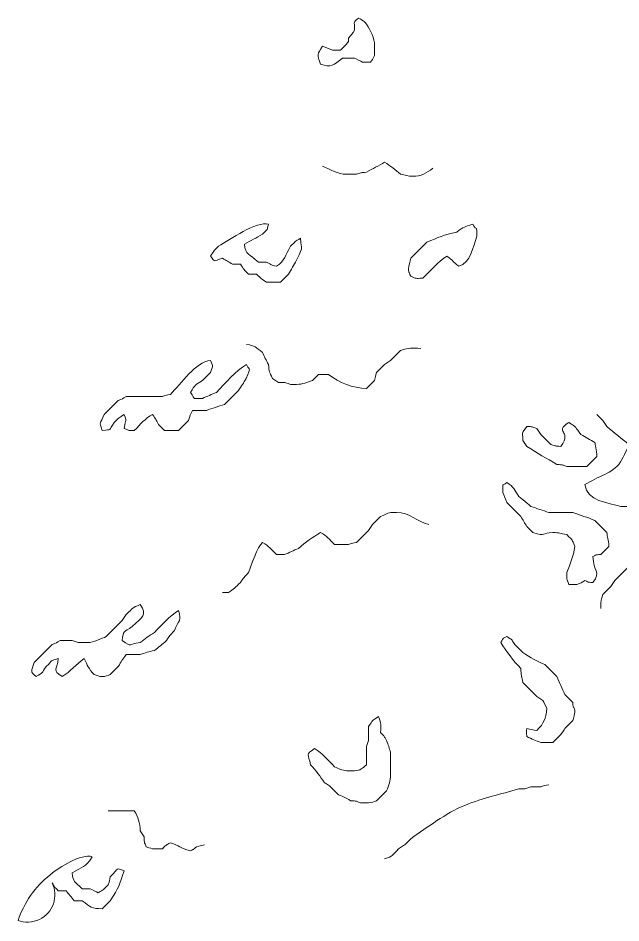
# Model space of a CAD drawing. Header units: millimetres. Extents: x -6423 to -1759, y 6 to 2012.
# Drawn here: x -2108.9 to -2063.8, y 1244.6 to 1312.4 of the extents above; entities that cross this region are included whole.
import ezdxf

# ---------------------------------------------------------------- set-up
doc = ezdxf.new("R2010")
doc.units = ezdxf.units.MM
doc.header["$MEASUREMENT"] = 0
doc.layers.add('layer 1', color=7, linetype='Continuous')

msp = doc.modelspace()

# ---------------------------------------------------------------- linework, layer by layer
at = {"layer": 'layer 1', "color": 177, "lineweight": 9}
for points, knots in [([(-2082.8224, 1311.906), (-2083.174, 1312.2571), (-2083.0756, 1312.1467), (-2083.4221, 1312.3556), (-2083.4221, 1312.3556), (-2083.8632, 1311.9769), (-2083.7219, 1312.2422), (-2083.7219, 1311.456), (-2083.7219, 1311.456), (-2083.9036, 1311.1723), (-2083.9526, 1311.1281), (-2084.1718, 1310.8565), (-2084.1718, 1310.8565), (-2084.1718, 1310.259), (-2084.1465, 1310.8131), (-2084.3217, 1310.4066), (-2084.3217, 1310.4066), (-2084.3217, 1310.4066), (-2084.7714, 1309.9568), (-2084.7714, 1309.9568), (-2084.7714, 1309.9568), (-2084.7714, 1309.9568), (-2085.3712, 1309.9569), (-2085.3712, 1309.9569), (-2085.3712, 1309.9569), (-2085.6174, 1310.0576), (-2085.8738, 1310.1575), (-2086.1208, 1310.2565), (-2086.1208, 1310.2565), (-2086.545, 1309.6615), (-2086.5345, 1309.5868), (-2086.2708, 1308.9072), (-2086.2708, 1308.9072), (-2085.4851, 1308.6024), (-2085.2838, 1308.8344), (-2084.6215, 1309.357), (-2084.6215, 1309.357), (-2084.6215, 1309.357), (-2083.7219, 1309.3571), (-2083.7219, 1309.3571), (-2083.7219, 1309.3571), (-2083.6263, 1309.3028), (-2083.2261, 1309.1117), (-2083.1224, 1309.0572), (-2083.1224, 1309.0572), (-2083.1224, 1309.0572), (-2082.5226, 1309.0573), (-2082.5226, 1309.0573), (-2082.5226, 1309.0573), (-2082.3232, 1309.395), (-2082.2228, 1309.3773), (-2082.2228, 1309.8069), (-2082.2228, 1309.8069), (-2082.2228, 1309.8069), (-2082.2228, 1310.2565), (-2082.2228, 1310.2565), (-2082.2228, 1310.2565), (-2082.2228, 1310.9013), (-2082.5133, 1311.39), (-2082.8224, 1311.906)], [0, 0, 0, 0, 0.0625, 0.0625, 0.0625, 0.0625, 0.125, 0.125, 0.125, 0.125, 0.1875, 0.1875, 0.1875, 0.1875, 0.25, 0.25, 0.25, 0.25, 0.3125, 0.3125, 0.3125, 0.3125, 0.375, 0.375, 0.375, 0.375, 0.4375, 0.4375, 0.4375, 0.4375, 0.5, 0.5, 0.5, 0.5, 0.5625, 0.5625, 0.5625, 0.5625, 0.625, 0.625, 0.625, 0.625, 0.6875, 0.6875, 0.6875, 0.6875, 0.75, 0.75, 0.75, 0.75, 0.8125, 0.8125, 0.8125, 0.8125, 0.875, 0.875, 0.875, 0.875, 1, 1, 1, 1]), ([(-2086.121, 1301.2612), (-2085.5249, 1301.0223), (-2085.004, 1300.6614), (-2084.3217, 1300.6615), (-2084.3217, 1300.6615), (-2084.3217, 1300.6615), (-2084.0219, 1300.6614), (-2084.0219, 1300.6614), (-2084.0219, 1300.6614), (-2084.0219, 1300.6614), (-2083.5721, 1300.6614), (-2083.5721, 1300.6614), (-2083.5721, 1300.6614), (-2083.1319, 1300.8071), (-2083.2962, 1300.775), (-2082.8224, 1300.8113), (-2082.8224, 1300.8113), (-2082.3575, 1301.0897), (-2081.9379, 1301.2826), (-2081.4732, 1301.5611), (-2081.4732, 1301.5611), (-2081.0559, 1301.2788), (-2080.6755, 1300.9873), (-2080.2737, 1300.6615), (-2080.2737, 1300.6615), (-2079.9414, 1300.5986), (-2079.7338, 1300.5116), (-2079.3742, 1300.5113), (-2079.3742, 1300.5113), (-2078.7389, 1300.5116), (-2078.3557, 1300.7317), (-2077.8748, 1301.1113)], [0, 0, 0, 0, 0.1111111, 0.1111111, 0.1111111, 0.1111111, 0.2222222, 0.2222222, 0.2222222, 0.2222222, 0.3333333, 0.3333333, 0.3333333, 0.3333333, 0.4444444, 0.4444444, 0.4444444, 0.4444444, 0.5555556, 0.5555556, 0.5555556, 0.5555556, 0.6666667, 0.6666667, 0.6666667, 0.6666667, 0.7777778, 0.7777778, 0.7777778, 0.7777778, 1, 1, 1, 1]), ([(-2087.77, 1295.8637), (-2088.1955, 1295.607), (-2088.1334, 1295.6417), (-2088.5199, 1295.2641), (-2088.5199, 1295.2641), (-2088.9265, 1294.5848), (-2088.9239, 1294.1923), (-2089.5693, 1293.7649), (-2089.5693, 1293.7649), (-2090.0279, 1293.8894), (-2089.8682, 1293.8336), (-2090.3189, 1294.0644), (-2090.3189, 1294.0644), (-2090.3189, 1294.0644), (-2090.9184, 1294.0647), (-2090.9184, 1294.0647), (-2090.9184, 1294.0647), (-2091.5995, 1294.7308), (-2091.8868, 1294.5913), (-2091.9679, 1295.4138), (-2091.9679, 1295.4138), (-2091.5031, 1295.6924), (-2091.0835, 1295.8852), (-2090.6186, 1296.1636), (-2090.6186, 1296.1636), (-2090.1119, 1296.7132), (-2090.3363, 1296.3307), (-2090.1688, 1296.9132), (-2090.1688, 1296.9132), (-2091.0414, 1297.1659), (-2093.0709, 1295.7707), (-2093.917, 1295.2641), (-2093.917, 1295.2641), (-2094.2979, 1294.8831), (-2094.2634, 1294.9283), (-2094.5167, 1294.5143), (-2094.5167, 1294.5143), (-2094.1127, 1294.044), (-2094.3225, 1294.1358), (-2093.6171, 1294.3647), (-2093.6171, 1294.3647), (-2093.3296, 1294.2138), (-2093.1433, 1294.0951), (-2092.8675, 1293.9147), (-2092.8675, 1293.9147), (-2092.8675, 1293.9147), (-2092.2677, 1293.9148), (-2092.2677, 1293.9148), (-2092.2677, 1293.9148), (-2092.0236, 1293.5492), (-2091.9922, 1293.516), (-2091.6682, 1293.165), (-2091.6682, 1293.165), (-2091.6682, 1293.165), (-2091.0684, 1293.1651), (-2091.0684, 1293.1651), (-2091.0684, 1293.1651), (-2090.716, 1292.8404), (-2090.6824, 1292.811), (-2090.3189, 1292.5653), (-2090.3189, 1292.5653), (-2090.3189, 1292.5653), (-2089.2692, 1292.5654), (-2089.2692, 1292.5654), (-2089.2692, 1292.5654), (-2089.2692, 1292.5654), (-2088.6696, 1293.165), (-2088.6696, 1293.165), (-2088.6696, 1293.165), (-2088.4601, 1293.5151), (-2088.2599, 1293.8593), (-2088.0699, 1294.2146), (-2088.0699, 1294.2146), (-2087.4639, 1295.5174), (-2087.77, 1294.8379), (-2087.77, 1295.8637)], [0, 0, 0, 0, 0.05, 0.05, 0.05, 0.05, 0.1, 0.1, 0.1, 0.1, 0.15, 0.15, 0.15, 0.15, 0.2, 0.2, 0.2, 0.2, 0.25, 0.25, 0.25, 0.25, 0.3, 0.3, 0.3, 0.3, 0.35, 0.35, 0.35, 0.35, 0.4, 0.4, 0.4, 0.4, 0.45, 0.45, 0.45, 0.45, 0.5, 0.5, 0.5, 0.5, 0.55, 0.55, 0.55, 0.55, 0.6, 0.6, 0.6, 0.6, 0.65, 0.65, 0.65, 0.65, 0.7, 0.7, 0.7, 0.7, 0.75, 0.75, 0.75, 0.75, 0.8, 0.8, 0.8, 0.8, 0.85, 0.85, 0.85, 0.85, 0.9, 0.9, 0.9, 0.9, 1, 1, 1, 1]), ([(-2074.8764, 1296.9132), (-2075.5419, 1296.6925), (-2075.4883, 1296.7778), (-2076.0757, 1296.3134), (-2076.0757, 1296.3134), (-2077.0792, 1296.1241), (-2077.4284, 1295.9232), (-2078.3245, 1295.564), (-2078.3245, 1295.564), (-2078.3245, 1295.564), (-2079.5241, 1294.3647), (-2079.5241, 1294.3647), (-2079.5241, 1294.3647), (-2079.5916, 1294.0424), (-2079.5607, 1294.1067), (-2079.6739, 1293.7649), (-2079.6739, 1293.7649), (-2079.6739, 1293.1623), (-2079.7, 1293.4681), (-2079.5241, 1293.0153), (-2079.5241, 1293.0153), (-2079.0112, 1292.8161), (-2079.2408, 1292.8653), (-2078.6246, 1292.8651), (-2078.6246, 1292.8651), (-2078.0551, 1293.4347), (-2077.4698, 1294.1201), (-2076.8254, 1294.5144), (-2076.8254, 1294.5144), (-2076.2853, 1294.1767), (-2076.3562, 1294.0894), (-2075.9261, 1293.7647), (-2075.9261, 1293.7647), (-2075.024, 1294.0297), (-2074.8536, 1295.213), (-2074.5766, 1296.0137), (-2074.5766, 1296.0137), (-2074.5968, 1296.9452), (-2074.531, 1296.3122), (-2074.8764, 1296.9132)], [0, 0, 0, 0, 0.0909091, 0.0909091, 0.0909091, 0.0909091, 0.1818182, 0.1818182, 0.1818182, 0.1818182, 0.2727273, 0.2727273, 0.2727273, 0.2727273, 0.3636364, 0.3636364, 0.3636364, 0.3636364, 0.4545455, 0.4545455, 0.4545455, 0.4545455, 0.5454545, 0.5454545, 0.5454545, 0.5454545, 0.6363636, 0.6363636, 0.6363636, 0.6363636, 0.7272727, 0.7272727, 0.7272727, 0.7272727, 0.8181818, 0.8181818, 0.8181818, 0.8181818, 1, 1, 1, 1]), ([(-2091.8181, 1287.9178), (-2091.1663, 1287.7805), (-2091.1461, 1287.7342), (-2090.6186, 1287.318), (-2090.6186, 1287.318), (-2090.472, 1287.0028), (-2090.3459, 1286.7255), (-2090.1688, 1286.4184), (-2090.1688, 1286.4184), (-2090.124, 1285.8351), (-2090.1016, 1285.8691), (-2089.8693, 1285.3691), (-2089.8693, 1285.3691), (-2089.8514, 1285.3592), (-2089.4448, 1285.0856), (-2089.4193, 1285.0689), (-2089.4193, 1285.0689), (-2088.8296, 1285.0561), (-2089.049, 1285.0907), (-2088.5196, 1284.9192), (-2088.5196, 1284.9192), (-2088.5196, 1284.9192), (-2088.0699, 1284.9191), (-2088.0699, 1284.9191), (-2088.0699, 1284.9191), (-2087.6078, 1284.9192), (-2087.271, 1285.0802), (-2086.8703, 1285.2189), (-2086.8703, 1285.2189), (-2086.8703, 1285.2189), (-2086.4207, 1285.6687), (-2086.4207, 1285.6687), (-2086.4207, 1285.6687), (-2086.4207, 1285.6687), (-2085.671, 1285.6688), (-2085.671, 1285.6688), (-2085.671, 1285.6688), (-2084.8791, 1285.0439), (-2083.8616, 1284.6417), (-2082.8226, 1284.6193), (-2082.8226, 1284.6193), (-2082.8226, 1284.6193), (-2082.2228, 1285.2189), (-2082.2228, 1285.2189), (-2082.2228, 1285.2189), (-2082.1552, 1285.5409), (-2082.1861, 1285.4767), (-2082.0729, 1285.8189), (-2082.0729, 1285.8189), (-2082.0729, 1285.8189), (-2081.4731, 1286.4184), (-2081.4731, 1286.4184), (-2081.4731, 1286.4184), (-2081.4555, 1286.428), (-2081.0488, 1286.7019), (-2081.0232, 1286.7182), (-2081.0232, 1286.7182), (-2081.0232, 1286.7182), (-2080.2737, 1287.468), (-2080.2737, 1287.468), (-2080.2737, 1287.468), (-2079.6274, 1287.6775), (-2079.4812, 1287.6179), (-2078.7744, 1287.6179)], [0, 0, 0, 0, 0.0588235, 0.0588235, 0.0588235, 0.0588235, 0.1176471, 0.1176471, 0.1176471, 0.1176471, 0.1764706, 0.1764706, 0.1764706, 0.1764706, 0.2352941, 0.2352941, 0.2352941, 0.2352941, 0.2941176, 0.2941176, 0.2941176, 0.2941176, 0.3529412, 0.3529412, 0.3529412, 0.3529412, 0.4117647, 0.4117647, 0.4117647, 0.4117647, 0.4705882, 0.4705882, 0.4705882, 0.4705882, 0.5294118, 0.5294118, 0.5294118, 0.5294118, 0.5882353, 0.5882353, 0.5882353, 0.5882353, 0.6470588, 0.6470588, 0.6470588, 0.6470588, 0.7058824, 0.7058824, 0.7058824, 0.7058824, 0.7647059, 0.7647059, 0.7647059, 0.7647059, 0.8235294, 0.8235294, 0.8235294, 0.8235294, 0.8823529, 0.8823529, 0.8823529, 0.8823529, 1, 1, 1, 1]), ([(-2091.818, 1286.4184), (-2092.6267, 1285.9235), (-2093.3607, 1285.0255), (-2094.0668, 1284.3195), (-2094.0668, 1284.3195), (-2094.4331, 1284.1728), (-2094.7502, 1284.0164), (-2095.1163, 1283.8696), (-2095.1163, 1283.8696), (-2095.9233, 1283.8872), (-2095.602, 1283.7096), (-2096.0159, 1284.3193), (-2096.0159, 1284.3193), (-2095.6473, 1284.9219), (-2095.6808, 1284.8376), (-2095.1163, 1285.2189), (-2095.1163, 1285.2189), (-2095.1163, 1285.2189), (-2094.5167, 1285.8189), (-2094.5167, 1285.8189), (-2094.5167, 1285.8189), (-2094.2989, 1286.491), (-2094.2935, 1286.1091), (-2094.5167, 1286.7183), (-2094.5167, 1286.7183), (-2095.5971, 1286.6116), (-2096.7304, 1284.9543), (-2097.5153, 1284.1694), (-2097.5153, 1284.1694), (-2097.8372, 1284.1021), (-2097.7731, 1284.1328), (-2098.1148, 1284.0198), (-2098.1148, 1284.0198), (-2098.1148, 1284.0198), (-2100.8135, 1284.0195), (-2100.8135, 1284.0195), (-2100.8135, 1284.0195), (-2101.1035, 1283.8338), (-2101.1035, 1283.8467), (-2101.4133, 1283.7198), (-2101.4133, 1283.7198), (-2101.4133, 1283.7198), (-2102.4628, 1282.6704), (-2102.4628, 1282.6704), (-2102.4628, 1282.6704), (-2102.7713, 1281.9008), (-2102.8822, 1282.2063), (-2102.6126, 1281.4709), (-2102.6126, 1281.4709), (-2101.8496, 1281.5461), (-2102.174, 1281.4034), (-2101.7131, 1282.0705), (-2101.7131, 1282.0705), (-2101.3322, 1282.4515), (-2101.3773, 1282.4171), (-2100.9635, 1282.6704), (-2100.9635, 1282.6704), (-2100.7366, 1281.9413), (-2100.8978, 1282.4757), (-2100.9635, 1281.6209), (-2100.9635, 1281.6209), (-2100.4848, 1281.4308), (-2100.8203, 1281.4842), (-2100.2139, 1281.4707), (-2100.2139, 1281.4707), (-2099.7195, 1281.9652), (-2099.4313, 1282.3237), (-2098.8645, 1282.6702), (-2098.8645, 1282.6702), (-2098.5503, 1282.239), (-2098.6364, 1282.3757), (-2098.4148, 1281.9206), (-2098.4148, 1281.9206), (-2098.4148, 1281.9206), (-2097.9651, 1281.4709), (-2097.9651, 1281.4709), (-2097.9651, 1281.4709), (-2097.9651, 1281.4709), (-2096.9155, 1281.4709), (-2096.9155, 1281.4709), (-2096.9155, 1281.4709), (-2096.9155, 1281.4709), (-2096.166, 1282.2204), (-2096.166, 1282.2204), (-2096.166, 1282.2204), (-2096.0612, 1282.5361), (-2096.0036, 1282.6746), (-2095.866, 1282.9701), (-2095.866, 1282.9701), (-2095.866, 1282.9701), (-2094.8166, 1282.97), (-2094.8166, 1282.97), (-2094.8166, 1282.97), (-2094.3681, 1283.1253), (-2093.9157, 1283.2648), (-2093.4673, 1283.4197), (-2093.4673, 1283.4197), (-2093.4673, 1283.4197), (-2092.4178, 1284.4694), (-2092.4178, 1284.4694), (-2092.4178, 1284.4694), (-2092.2156, 1284.7789), (-2092.0195, 1285.0331), (-2091.8492, 1285.3691), (-2091.8492, 1285.3691), (-2091.3781, 1286.2976), (-2091.703, 1286.0289), (-2091.818, 1286.4184)], [0, 0, 0, 0, 0.0357143, 0.0357143, 0.0357143, 0.0357143, 0.0714286, 0.0714286, 0.0714286, 0.0714286, 0.1071429, 0.1071429, 0.1071429, 0.1071429, 0.1428571, 0.1428571, 0.1428571, 0.1428571, 0.1785714, 0.1785714, 0.1785714, 0.1785714, 0.2142857, 0.2142857, 0.2142857, 0.2142857, 0.25, 0.25, 0.25, 0.25, 0.2857143, 0.2857143, 0.2857143, 0.2857143, 0.3214286, 0.3214286, 0.3214286, 0.3214286, 0.3571429, 0.3571429, 0.3571429, 0.3571429, 0.3928571, 0.3928571, 0.3928571, 0.3928571, 0.4285714, 0.4285714, 0.4285714, 0.4285714, 0.4642857, 0.4642857, 0.4642857, 0.4642857, 0.5, 0.5, 0.5, 0.5, 0.5357143, 0.5357143, 0.5357143, 0.5357143, 0.5714286, 0.5714286, 0.5714286, 0.5714286, 0.6071429, 0.6071429, 0.6071429, 0.6071429, 0.6428571, 0.6428571, 0.6428571, 0.6428571, 0.6785714, 0.6785714, 0.6785714, 0.6785714, 0.7142857, 0.7142857, 0.7142857, 0.7142857, 0.75, 0.75, 0.75, 0.75, 0.7857143, 0.7857143, 0.7857143, 0.7857143, 0.8214286, 0.8214286, 0.8214286, 0.8214286, 0.8571429, 0.8571429, 0.8571429, 0.8571429, 0.8928571, 0.8928571, 0.8928571, 0.8928571, 0.9285714, 0.9285714, 0.9285714, 0.9285714, 1, 1, 1, 1]), ([(-2065.581, 1282.6702), (-2065.581, 1282.6702), (-2065.1312, 1282.2204), (-2065.1312, 1282.2204), (-2065.1312, 1282.2204), (-2065.1215, 1282.2029), (-2064.8475, 1281.7961), (-2064.8312, 1281.7708), (-2064.8312, 1281.7708), (-2064.2996, 1281.2798), (-2063.7353, 1280.8699), (-2063.1822, 1280.4215), (-2063.1822, 1280.4215), (-2063.4019, 1279.8736), (-2063.6248, 1279.4345), (-2063.9317, 1278.9222), (-2063.9317, 1278.9222), (-2064.4039, 1278.4862), (-2064.4526, 1278.4554), (-2064.9812, 1278.1724), (-2064.9812, 1278.1724), (-2065.4946, 1277.9337), (-2065.9868, 1277.7186), (-2066.4805, 1277.4227), (-2066.4805, 1277.4227), (-2066.3529, 1276.1293), (-2064.7407, 1276.0846), (-2063.7818, 1275.7738), (-2063.7818, 1275.7738), (-2063.7818, 1275.7738), (-2060.3334, 1275.7735), (-2060.3334, 1275.7735), (-2060.3334, 1275.7735), (-2060.3081, 1275.1731), (-2060.3362, 1275.2127), (-2060.6334, 1274.5742), (-2060.6334, 1274.5742), (-2060.904, 1274.0684), (-2061.156, 1273.7616), (-2061.3829, 1273.2249), (-2061.3829, 1273.2249), (-2061.7075, 1272.8725), (-2061.737, 1272.839), (-2061.9829, 1272.4753), (-2061.9829, 1272.4753), (-2061.9829, 1272.4753), (-2064.2317, 1270.2262), (-2064.2317, 1270.2262), (-2064.2317, 1270.2262), (-2064.2414, 1270.2089), (-2064.5151, 1269.8019), (-2064.5314, 1269.7766), (-2064.5314, 1269.7766), (-2064.5314, 1269.7766), (-2065.1312, 1269.1768), (-2065.1312, 1269.1768), (-2065.1312, 1269.1768), (-2065.3113, 1268.6211), (-2065.2811, 1268.7478), (-2065.2811, 1268.1273)], [0, 0, 0, 0, 0.0625, 0.0625, 0.0625, 0.0625, 0.125, 0.125, 0.125, 0.125, 0.1875, 0.1875, 0.1875, 0.1875, 0.25, 0.25, 0.25, 0.25, 0.3125, 0.3125, 0.3125, 0.3125, 0.375, 0.375, 0.375, 0.375, 0.4375, 0.4375, 0.4375, 0.4375, 0.5, 0.5, 0.5, 0.5, 0.5625, 0.5625, 0.5625, 0.5625, 0.625, 0.625, 0.625, 0.625, 0.6875, 0.6875, 0.6875, 0.6875, 0.75, 0.75, 0.75, 0.75, 0.8125, 0.8125, 0.8125, 0.8125, 0.875, 0.875, 0.875, 0.875, 1, 1, 1, 1]), ([(-2065.7309, 1280.5712), (-2066.0977, 1280.7911), (-2066.4136, 1280.9513), (-2066.7803, 1281.1709), (-2066.7803, 1281.1709), (-2067.2237, 1281.7178), (-2067.0714, 1281.6899), (-2067.6799, 1282.0706), (-2067.6799, 1282.0706), (-2068.8768, 1281.2584), (-2067.3764, 1281.5394), (-2068.2799, 1280.2716), (-2068.2799, 1280.2716), (-2068.7944, 1280.3119), (-2068.5497, 1280.266), (-2069.0293, 1280.4213), (-2069.0293, 1280.4213), (-2069.0293, 1280.4213), (-2069.7788, 1281.171), (-2069.7788, 1281.171), (-2069.7788, 1281.171), (-2069.7884, 1281.1888), (-2070.0623, 1281.5952), (-2070.0789, 1281.6209), (-2070.0789, 1281.6209), (-2070.519, 1281.7668), (-2070.3544, 1281.7341), (-2070.8284, 1281.7707), (-2070.8284, 1281.7707), (-2071.2526, 1281.1752), (-2071.1282, 1281.5291), (-2071.1282, 1280.7213), (-2071.1282, 1280.7213), (-2071.1188, 1280.7034), (-2070.8446, 1280.297), (-2070.8284, 1280.2713), (-2070.8284, 1280.2713), (-2070.0281, 1279.748), (-2069.3642, 1279.3921), (-2068.5797, 1278.9222), (-2068.5797, 1278.9222), (-2068.0647, 1278.8817), (-2068.3092, 1278.9275), (-2067.8299, 1278.772), (-2067.8299, 1278.772), (-2067.8299, 1278.772), (-2066.3306, 1278.772), (-2066.3306, 1278.772), (-2066.3306, 1278.772), (-2066.3306, 1278.772), (-2065.581, 1279.522), (-2065.581, 1279.522), (-2065.581, 1279.522), (-2065.581, 1279.9797), (-2065.7308, 1280.4555), (-2065.7309, 1280.5712)], [0, 0, 0, 0, 0.0666667, 0.0666667, 0.0666667, 0.0666667, 0.1333333, 0.1333333, 0.1333333, 0.1333333, 0.2, 0.2, 0.2, 0.2, 0.2666667, 0.2666667, 0.2666667, 0.2666667, 0.3333333, 0.3333333, 0.3333333, 0.3333333, 0.4, 0.4, 0.4, 0.4, 0.4666667, 0.4666667, 0.4666667, 0.4666667, 0.5333333, 0.5333333, 0.5333333, 0.5333333, 0.6, 0.6, 0.6, 0.6, 0.6666667, 0.6666667, 0.6666667, 0.6666667, 0.7333333, 0.7333333, 0.7333333, 0.7333333, 0.8, 0.8, 0.8, 0.8, 0.8666667, 0.8666667, 0.8666667, 0.8666667, 1, 1, 1, 1]), ([(-2064.8312, 1273.8246), (-2064.8312, 1273.8246), (-2065.7308, 1274.724), (-2065.7308, 1274.724), (-2065.7308, 1274.724), (-2066.3002, 1274.9526), (-2066.8017, 1275.1237), (-2067.3801, 1275.3238), (-2067.3801, 1275.3238), (-2067.3801, 1275.3238), (-2069.1792, 1275.3239), (-2069.1792, 1275.3239), (-2069.1792, 1275.3239), (-2069.6276, 1275.4791), (-2070.08, 1275.6184), (-2070.5285, 1275.7735), (-2070.5285, 1275.7735), (-2070.8774, 1276.0958), (-2071.077, 1276.2383), (-2071.4282, 1276.5231), (-2071.4282, 1276.5231), (-2071.7909, 1277.0782), (-2071.785, 1277.2132), (-2072.3276, 1277.5729), (-2072.3276, 1277.5729), (-2072.7438, 1277.2154), (-2072.6096, 1277.6465), (-2072.6275, 1276.8233), (-2072.6275, 1276.8233), (-2072.5267, 1276.577), (-2072.4269, 1276.3203), (-2072.3276, 1276.0735), (-2072.3276, 1276.0735), (-2072.3276, 1276.0735), (-2071.2781, 1275.0239), (-2071.2781, 1275.0239), (-2071.2781, 1275.0239), (-2071.1246, 1274.7638), (-2070.9838, 1274.5339), (-2070.8284, 1274.2744), (-2070.8284, 1274.2744), (-2070.8284, 1274.2744), (-2070.3785, 1273.8244), (-2070.3785, 1273.8244), (-2070.3785, 1273.8244), (-2069.3427, 1273.4887), (-2069.7577, 1273.8244), (-2068.8792, 1273.8244), (-2068.8792, 1273.8244), (-2068.3722, 1273.8246), (-2068.3733, 1273.7164), (-2067.8299, 1273.6749), (-2067.8299, 1273.6749), (-2067.3468, 1273.1513), (-2067.4853, 1273.3787), (-2067.2301, 1272.7751), (-2067.2301, 1272.7751), (-2067.3812, 1271.9754), (-2067.5365, 1271.5575), (-2067.8299, 1270.8261), (-2067.8299, 1270.8261), (-2067.8299, 1270.2099), (-2067.8789, 1270.4395), (-2067.6799, 1269.9267), (-2067.6799, 1269.9267), (-2067.6799, 1269.9267), (-2067.0802, 1269.9264), (-2067.0802, 1269.9264), (-2067.0802, 1269.9264), (-2066.7552, 1270.0432), (-2066.7639, 1270.0592), (-2066.4805, 1270.2263), (-2066.4805, 1270.2263), (-2066.0472, 1270.0397), (-2066.4261, 1270.1192), (-2065.8807, 1270.0766), (-2065.8807, 1270.0766), (-2065.253, 1270.9574), (-2065.855, 1270.8507), (-2065.8807, 1272.0253), (-2065.8807, 1272.0253), (-2065.4477, 1272.2122), (-2065.8263, 1272.1326), (-2065.2812, 1272.1755), (-2065.2812, 1272.1755), (-2065.2812, 1272.1755), (-2064.6814, 1272.7751), (-2064.6814, 1272.7751), (-2064.6814, 1272.7751), (-2064.6937, 1273.3394), (-2064.8312, 1273.4606), (-2064.8312, 1273.8246)], [0, 0, 0, 0, 0.0416667, 0.0416667, 0.0416667, 0.0416667, 0.0833333, 0.0833333, 0.0833333, 0.0833333, 0.125, 0.125, 0.125, 0.125, 0.1666667, 0.1666667, 0.1666667, 0.1666667, 0.2083333, 0.2083333, 0.2083333, 0.2083333, 0.25, 0.25, 0.25, 0.25, 0.2916667, 0.2916667, 0.2916667, 0.2916667, 0.3333333, 0.3333333, 0.3333333, 0.3333333, 0.375, 0.375, 0.375, 0.375, 0.4166667, 0.4166667, 0.4166667, 0.4166667, 0.4583333, 0.4583333, 0.4583333, 0.4583333, 0.5, 0.5, 0.5, 0.5, 0.5416667, 0.5416667, 0.5416667, 0.5416667, 0.5833333, 0.5833333, 0.5833333, 0.5833333, 0.625, 0.625, 0.625, 0.625, 0.6666667, 0.6666667, 0.6666667, 0.6666667, 0.7083333, 0.7083333, 0.7083333, 0.7083333, 0.75, 0.75, 0.75, 0.75, 0.7916667, 0.7916667, 0.7916667, 0.7916667, 0.8333333, 0.8333333, 0.8333333, 0.8333333, 0.875, 0.875, 0.875, 0.875, 0.9166667, 0.9166667, 0.9166667, 0.9166667, 1, 1, 1, 1]), ([(-2093.6171, 1269.3266), (-2093.6171, 1269.3266), (-2093.1673, 1269.3269), (-2093.1673, 1269.3269), (-2093.1673, 1269.3269), (-2092.746, 1269.6114), (-2092.6621, 1269.6906), (-2092.2677, 1270.0764), (-2092.2677, 1270.0764), (-2092.0236, 1270.4419), (-2091.9922, 1270.4749), (-2091.6682, 1270.8261), (-2091.6682, 1270.8261), (-2091.4337, 1271.4103), (-2090.9949, 1272.7517), (-2090.6186, 1273.0751), (-2090.6186, 1273.0751), (-2090.1134, 1272.7659), (-2090.0091, 1272.6154), (-2089.569, 1272.1753), (-2089.569, 1272.1753), (-2089.569, 1272.1753), (-2088.9695, 1272.1755), (-2088.9695, 1272.1755), (-2088.9695, 1272.1755), (-2088.6031, 1272.3224), (-2088.2861, 1272.4783), (-2087.92, 1272.6251), (-2087.92, 1272.6251), (-2087.3982, 1273.1071), (-2086.8499, 1273.483), (-2086.2708, 1273.8246), (-2086.2708, 1273.8246), (-2085.7658, 1273.5157), (-2085.6614, 1273.3651), (-2085.2213, 1272.9249), (-2085.2213, 1272.9249), (-2085.2213, 1272.9249), (-2084.1718, 1272.9249), (-2084.1718, 1272.9249), (-2084.1718, 1272.9249), (-2083.8033, 1273.0575), (-2083.915, 1273.0087), (-2083.5721, 1273.0751), (-2083.5721, 1273.0751), (-2083.5721, 1273.0751), (-2082.6725, 1273.9744), (-2082.6725, 1273.9744), (-2082.6725, 1273.9744), (-2082.6628, 1273.9923), (-2082.3891, 1274.3988), (-2082.3726, 1274.4244), (-2082.3726, 1274.4244), (-2082.3726, 1274.4244), (-2081.7731, 1275.0239), (-2081.7731, 1275.0239), (-2081.7731, 1275.0239), (-2081.4431, 1275.1562), (-2081.2221, 1275.3238), (-2080.8734, 1275.3239), (-2080.8734, 1275.3239), (-2080.8734, 1275.3239), (-2080.5735, 1275.3239), (-2080.5735, 1275.3239), (-2080.5735, 1275.3239), (-2079.6275, 1275.3239), (-2079.0213, 1274.6492), (-2078.1747, 1274.4244)], [0, 0, 0, 0, 0.0555556, 0.0555556, 0.0555556, 0.0555556, 0.1111111, 0.1111111, 0.1111111, 0.1111111, 0.1666667, 0.1666667, 0.1666667, 0.1666667, 0.2222222, 0.2222222, 0.2222222, 0.2222222, 0.2777778, 0.2777778, 0.2777778, 0.2777778, 0.3333333, 0.3333333, 0.3333333, 0.3333333, 0.3888889, 0.3888889, 0.3888889, 0.3888889, 0.4444444, 0.4444444, 0.4444444, 0.4444444, 0.5, 0.5, 0.5, 0.5, 0.5555556, 0.5555556, 0.5555556, 0.5555556, 0.6111111, 0.6111111, 0.6111111, 0.6111111, 0.6666667, 0.6666667, 0.6666667, 0.6666667, 0.7222222, 0.7222222, 0.7222222, 0.7222222, 0.7777778, 0.7777778, 0.7777778, 0.7777778, 0.8333333, 0.8333333, 0.8333333, 0.8333333, 0.8888889, 0.8888889, 0.8888889, 0.8888889, 1, 1, 1, 1]), ([(-2105.9111, 1264.3791), (-2106.5519, 1264.1952), (-2106.2776, 1264.301), (-2106.8106, 1263.7794), (-2106.8106, 1263.7794), (-2107.1783, 1263.2353), (-2106.9874, 1263.3883), (-2107.5603, 1263.0299), (-2107.5603, 1263.0299), (-2108.0376, 1263.4398), (-2107.9318, 1263.3961), (-2107.7103, 1264.0795), (-2107.7103, 1264.0795), (-2107.7103, 1264.0795), (-2106.3608, 1265.4287), (-2106.3608, 1265.4287), (-2106.3608, 1265.4287), (-2106.0359, 1265.5457), (-2106.0446, 1265.5615), (-2105.7611, 1265.7284), (-2105.7611, 1265.7284), (-2105.7611, 1265.7284), (-2104.8617, 1265.7286), (-2104.8617, 1265.7286), (-2104.8617, 1265.7286), (-2104.8526, 1265.7244), (-2104.4368, 1265.5878), (-2104.4117, 1265.5787), (-2104.4117, 1265.5787), (-2104.4117, 1265.5787), (-2103.6621, 1265.5788), (-2103.6621, 1265.5788), (-2103.6621, 1265.5788), (-2103.2896, 1265.5787), (-2102.6616, 1265.8886), (-2102.3128, 1266.0285), (-2102.3128, 1266.0285), (-2102.3128, 1266.0285), (-2101.1135, 1267.228), (-2101.1135, 1267.228), (-2101.1135, 1267.228), (-2101.1038, 1267.2456), (-2100.8298, 1267.6522), (-2100.8135, 1267.6777), (-2100.8135, 1267.6777), (-2100.2647, 1268.2144), (-2100.4166, 1268.1514), (-2099.7642, 1268.4273), (-2099.7642, 1268.4273), (-2099.2074, 1267.6214), (-2099.6351, 1267.5067), (-2100.3638, 1266.778), (-2100.3638, 1266.778), (-2101.0159, 1266.3374), (-2101.0361, 1266.5119), (-2101.1135, 1265.7286), (-2101.1135, 1265.7286), (-2100.3178, 1265.1617), (-2100.7247, 1265.5047), (-2099.7642, 1265.5788), (-2099.7642, 1265.5788), (-2099.3853, 1265.886), (-2099.1066, 1266.0724), (-2098.7148, 1266.3282), (-2098.7148, 1266.3282), (-2098.1451, 1266.8976), (-2097.5598, 1267.5832), (-2096.9155, 1267.9775), (-2096.9155, 1267.9775), (-2096.6343, 1267.2095), (-2096.8982, 1267.269), (-2097.2155, 1266.4781), (-2097.2155, 1266.4781), (-2097.5399, 1266.126), (-2097.5692, 1266.0923), (-2097.815, 1265.7286), (-2097.815, 1265.7286), (-2098.1641, 1265.4063), (-2098.3634, 1265.2638), (-2098.7146, 1264.9789), (-2098.7146, 1264.9789), (-2099.1398, 1264.8986), (-2099.3702, 1264.8154), (-2099.7643, 1264.6792), (-2099.7643, 1264.6792), (-2099.7643, 1264.6792), (-2100.8137, 1264.6792), (-2100.8137, 1264.6792), (-2100.8137, 1264.6792), (-2101.1191, 1264.2918), (-2101.1748, 1264.1777), (-2101.4133, 1263.7794), (-2101.4133, 1263.7794), (-2101.4133, 1263.7794), (-2102.0132, 1263.1799), (-2102.0132, 1263.1799), (-2102.0132, 1263.1799), (-2102.2319, 1263.1011), (-2102.3551, 1263.0297), (-2102.6128, 1263.0297), (-2102.6128, 1263.0297), (-2102.8739, 1263.0297), (-2102.9889, 1263.1056), (-2103.2124, 1263.1799), (-2103.2124, 1263.1799), (-2103.6565, 1263.661), (-2103.7153, 1263.8487), (-2103.9621, 1264.3792), (-2103.9621, 1264.3792), (-2104.6076, 1263.9429), (-2104.9724, 1263.4207), (-2105.6113, 1263.0297), (-2105.6113, 1263.0297), (-2106.406, 1263.5693), (-2105.9832, 1263.4406), (-2105.9111, 1264.3791)], [0, 0, 0, 0, 0.0333333, 0.0333333, 0.0333333, 0.0333333, 0.0666667, 0.0666667, 0.0666667, 0.0666667, 0.1, 0.1, 0.1, 0.1, 0.1333333, 0.1333333, 0.1333333, 0.1333333, 0.1666667, 0.1666667, 0.1666667, 0.1666667, 0.2, 0.2, 0.2, 0.2, 0.2333333, 0.2333333, 0.2333333, 0.2333333, 0.2666667, 0.2666667, 0.2666667, 0.2666667, 0.3, 0.3, 0.3, 0.3, 0.3333333, 0.3333333, 0.3333333, 0.3333333, 0.3666667, 0.3666667, 0.3666667, 0.3666667, 0.4, 0.4, 0.4, 0.4, 0.4333333, 0.4333333, 0.4333333, 0.4333333, 0.4666667, 0.4666667, 0.4666667, 0.4666667, 0.5, 0.5, 0.5, 0.5, 0.5333333, 0.5333333, 0.5333333, 0.5333333, 0.5666667, 0.5666667, 0.5666667, 0.5666667, 0.6, 0.6, 0.6, 0.6, 0.6333333, 0.6333333, 0.6333333, 0.6333333, 0.6666667, 0.6666667, 0.6666667, 0.6666667, 0.7, 0.7, 0.7, 0.7, 0.7333333, 0.7333333, 0.7333333, 0.7333333, 0.7666667, 0.7666667, 0.7666667, 0.7666667, 0.8, 0.8, 0.8, 0.8, 0.8333333, 0.8333333, 0.8333333, 0.8333333, 0.8666667, 0.8666667, 0.8666667, 0.8666667, 0.9, 0.9, 0.9, 0.9, 0.9333333, 0.9333333, 0.9333333, 0.9333333, 1, 1, 1, 1]), ([(-2067.3801, 1261.0809), (-2067.3801, 1261.0809), (-2067.9796, 1261.6805), (-2067.9796, 1261.6805), (-2067.9796, 1261.6805), (-2068.1693, 1262.1534), (-2068.3898, 1262.5573), (-2068.5794, 1263.0299), (-2068.5794, 1263.0299), (-2068.5794, 1263.0299), (-2069.479, 1263.9294), (-2069.479, 1263.9294), (-2069.479, 1263.9294), (-2070.1761, 1264.2091), (-2070.4929, 1264.4136), (-2071.1282, 1264.8291), (-2071.1282, 1264.8291), (-2071.1282, 1264.8291), (-2071.7278, 1265.4287), (-2071.7278, 1265.4287), (-2071.7278, 1265.4287), (-2072.0743, 1265.9469), (-2071.8246, 1265.6951), (-2072.3276, 1266.0284), (-2072.3276, 1266.0284), (-2072.8242, 1265.7458), (-2072.4833, 1266.028), (-2072.7775, 1265.5788), (-2072.7775, 1265.5788), (-2072.3762, 1264.8989), (-2071.8404, 1264.2383), (-2071.2781, 1263.6297), (-2071.2781, 1263.6297), (-2071.2679, 1263.1624), (-2071.2081, 1263.0025), (-2071.1282, 1262.5801), (-2071.1282, 1262.5801), (-2071.1282, 1262.5801), (-2070.0788, 1261.5306), (-2070.0788, 1261.5306), (-2070.0788, 1261.5306), (-2070.0611, 1261.5211), (-2069.6546, 1261.2471), (-2069.6289, 1261.2308), (-2069.6289, 1261.2308), (-2069.5745, 1261.1351), (-2069.3836, 1260.7348), (-2069.3292, 1260.6313), (-2069.3292, 1260.6313), (-2069.3887, 1259.8536), (-2069.5393, 1259.5663), (-2070.0788, 1258.9817), (-2070.0788, 1258.9817), (-2070.3782, 1259.0397), (-2070.5289, 1259.0753), (-2070.8284, 1259.1319), (-2070.8284, 1259.1319), (-2070.8448, 1258.8996), (-2070.8795, 1258.9789), (-2070.8284, 1258.5321), (-2070.8284, 1258.5321), (-2070.4734, 1258.3671), (-2070.1413, 1258.2276), (-2069.7788, 1258.0822), (-2069.7788, 1258.0822), (-2069.7788, 1258.0822), (-2068.8792, 1258.0822), (-2068.8792, 1258.0822), (-2068.8792, 1258.0822), (-2068.8792, 1258.0822), (-2068.2796, 1258.6822), (-2068.2796, 1258.6822), (-2068.2796, 1258.6822), (-2068.2699, 1258.6999), (-2067.996, 1259.1062), (-2067.9796, 1259.1319), (-2067.9796, 1259.1319), (-2067.9796, 1259.1319), (-2067.3801, 1259.7315), (-2067.3801, 1259.7315), (-2067.3801, 1259.7315), (-2067.347, 1259.889), (-2067.2301, 1260.3231), (-2067.2301, 1260.3311), (-2067.2301, 1260.3311), (-2067.2301, 1260.883), (-2067.3801, 1260.5288), (-2067.3801, 1261.0809)], [0, 0, 0, 0, 0.0434783, 0.0434783, 0.0434783, 0.0434783, 0.0869565, 0.0869565, 0.0869565, 0.0869565, 0.1304348, 0.1304348, 0.1304348, 0.1304348, 0.173913, 0.173913, 0.173913, 0.173913, 0.2173913, 0.2173913, 0.2173913, 0.2173913, 0.2608696, 0.2608696, 0.2608696, 0.2608696, 0.3043478, 0.3043478, 0.3043478, 0.3043478, 0.3478261, 0.3478261, 0.3478261, 0.3478261, 0.3913043, 0.3913043, 0.3913043, 0.3913043, 0.4347826, 0.4347826, 0.4347826, 0.4347826, 0.4782609, 0.4782609, 0.4782609, 0.4782609, 0.5217391, 0.5217391, 0.5217391, 0.5217391, 0.5652174, 0.5652174, 0.5652174, 0.5652174, 0.6086957, 0.6086957, 0.6086957, 0.6086957, 0.6521739, 0.6521739, 0.6521739, 0.6521739, 0.6956522, 0.6956522, 0.6956522, 0.6956522, 0.7391304, 0.7391304, 0.7391304, 0.7391304, 0.7826087, 0.7826087, 0.7826087, 0.7826087, 0.826087, 0.826087, 0.826087, 0.826087, 0.8695652, 0.8695652, 0.8695652, 0.8695652, 0.9130435, 0.9130435, 0.9130435, 0.9130435, 1, 1, 1, 1]), ([(-2081.3232, 1258.2321), (-2081.5469, 1258.6251), (-2081.4345, 1258.4645), (-2081.7731, 1258.8321), (-2081.7731, 1258.8321), (-2081.7731, 1259.4813), (-2081.7, 1259.4575), (-2081.9228, 1260.0315), (-2081.9228, 1260.0315), (-2082.4959, 1259.6729), (-2082.3048, 1259.8257), (-2082.6728, 1259.2817), (-2082.6728, 1259.2817), (-2082.6728, 1259.2817), (-2082.6725, 1258.2321), (-2082.6725, 1258.2321), (-2082.6725, 1258.2321), (-2082.6768, 1258.2231), (-2082.8133, 1257.8076), (-2082.8224, 1257.7824), (-2082.8224, 1257.7824), (-2082.8224, 1257.7824), (-2082.8226, 1256.4331), (-2082.8226, 1256.4331), (-2082.8226, 1256.4331), (-2083.1537, 1256.1718), (-2083.2767, 1255.9835), (-2083.7219, 1255.9833), (-2083.7219, 1255.9833), (-2083.7219, 1255.9833), (-2084.3217, 1255.9835), (-2084.3217, 1255.9835), (-2084.3217, 1255.9835), (-2084.6703, 1255.9833), (-2084.8914, 1256.1509), (-2085.2214, 1256.283), (-2085.2214, 1256.283), (-2085.7419, 1256.8037), (-2086.1278, 1257.2699), (-2086.7207, 1257.6324), (-2086.7207, 1257.6324), (-2087.4395, 1257.1446), (-2087.179, 1257.2731), (-2087.0204, 1256.4331), (-2087.0204, 1256.4331), (-2086.6098, 1255.9883), (-2086.2929, 1255.5606), (-2085.9709, 1255.0839), (-2085.9709, 1255.0839), (-2085.9535, 1255.0742), (-2085.5465, 1254.8002), (-2085.5213, 1254.7842), (-2085.5213, 1254.7842), (-2085.5213, 1254.7842), (-2084.9215, 1254.1841), (-2084.9215, 1254.1841), (-2084.9215, 1254.1841), (-2084.5189, 1254.0226), (-2084.3981, 1253.9598), (-2084.0219, 1253.7345), (-2084.0219, 1253.7345), (-2083.5072, 1253.694), (-2083.7516, 1253.7399), (-2083.2723, 1253.5846), (-2083.2723, 1253.5846), (-2083.2723, 1253.5846), (-2082.8224, 1253.5846), (-2082.8224, 1253.5846), (-2082.8224, 1253.5846), (-2082.8224, 1253.5846), (-2082.6725, 1253.5846), (-2082.6725, 1253.5846), (-2082.6725, 1253.5846), (-2082.4116, 1253.5845), (-2082.2966, 1253.6602), (-2082.073, 1253.7344), (-2082.073, 1253.7344), (-2082.073, 1253.7344), (-2081.3232, 1254.4842), (-2081.3232, 1254.4842), (-2081.3232, 1254.4842), (-2081.1846, 1254.8847), (-2081.0232, 1255.2213), (-2081.0232, 1255.6835), (-2081.0232, 1255.6835), (-2081.0232, 1255.6835), (-2081.0232, 1256.8828), (-2081.0232, 1256.8828), (-2081.0232, 1256.8828), (-2081.0232, 1256.8828), (-2081.0232, 1257.3327), (-2081.0232, 1257.3327), (-2081.0232, 1257.3327), (-2081.1383, 1257.6874), (-2081.1852, 1257.8851), (-2081.3232, 1258.2321)], [0, 0, 0, 0, 0.04, 0.04, 0.04, 0.04, 0.08, 0.08, 0.08, 0.08, 0.12, 0.12, 0.12, 0.12, 0.16, 0.16, 0.16, 0.16, 0.2, 0.2, 0.2, 0.2, 0.24, 0.24, 0.24, 0.24, 0.28, 0.28, 0.28, 0.28, 0.32, 0.32, 0.32, 0.32, 0.36, 0.36, 0.36, 0.36, 0.4, 0.4, 0.4, 0.4, 0.44, 0.44, 0.44, 0.44, 0.48, 0.48, 0.48, 0.48, 0.52, 0.52, 0.52, 0.52, 0.56, 0.56, 0.56, 0.56, 0.6, 0.6, 0.6, 0.6, 0.64, 0.64, 0.64, 0.64, 0.68, 0.68, 0.68, 0.68, 0.72, 0.72, 0.72, 0.72, 0.76, 0.76, 0.76, 0.76, 0.8, 0.8, 0.8, 0.8, 0.84, 0.84, 0.84, 0.84, 0.88, 0.88, 0.88, 0.88, 0.92, 0.92, 0.92, 0.92, 1, 1, 1, 1]), ([(-2081.4731, 1249.3868), (-2080.8121, 1249.5768), (-2080.9503, 1249.6096), (-2080.4237, 1250.1362), (-2080.4237, 1250.1362), (-2080.406, 1250.1459), (-2079.9995, 1250.4199), (-2079.974, 1250.4362), (-2079.974, 1250.4362), (-2079.974, 1250.4362), (-2079.5241, 1250.8859), (-2079.5241, 1250.8859), (-2079.5241, 1250.8859), (-2078.194, 1251.7847), (-2076.9486, 1252.7747), (-2075.4763, 1253.384), (-2075.4763, 1253.384), (-2074.0046, 1253.9931), (-2072.8548, 1254.1715), (-2071.4282, 1254.634), (-2071.4282, 1254.634), (-2071.4282, 1254.634), (-2070.9783, 1254.634), (-2070.9783, 1254.634), (-2070.9783, 1254.634), (-2070.9693, 1254.6381), (-2070.5536, 1254.775), (-2070.5287, 1254.7842), (-2070.5287, 1254.7842), (-2070.5287, 1254.7842), (-2069.7788, 1254.7839), (-2069.7788, 1254.7839), (-2069.7788, 1254.7839), (-2069.4103, 1254.9163), (-2069.5219, 1254.8677), (-2069.1793, 1254.9339)], [0, 0, 0, 0, 0.1, 0.1, 0.1, 0.1, 0.2, 0.2, 0.2, 0.2, 0.3, 0.3, 0.3, 0.3, 0.4, 0.4, 0.4, 0.4, 0.5, 0.5, 0.5, 0.5, 0.6, 0.6, 0.6, 0.6, 0.7, 0.7, 0.7, 0.7, 0.8, 0.8, 0.8, 0.8, 1, 1, 1, 1]), ([(-2102.1629, 1252.9848), (-2102.1629, 1252.9848), (-2100.2139, 1252.9848), (-2100.2139, 1252.9848), (-2100.2139, 1252.9848), (-2099.9115, 1252.461), (-2099.8123, 1252.1146), (-2099.7642, 1251.4857), (-2099.7642, 1251.4857), (-2099.7545, 1251.4682), (-2099.4805, 1251.0612), (-2099.4642, 1251.0359), (-2099.4642, 1251.0359), (-2099.4642, 1250.4335), (-2099.4903, 1250.7391), (-2099.3144, 1250.2864), (-2099.3144, 1250.2864), (-2098.7403, 1250.0636), (-2098.764, 1250.1363), (-2098.1148, 1250.1363), (-2098.1148, 1250.1363), (-2097.7635, 1250.4877), (-2097.8619, 1250.377), (-2097.5153, 1250.5859), (-2097.5153, 1250.5859), (-2096.831, 1250.4043), (-2096.7772, 1250.1468), (-2096.0159, 1249.9862), (-2096.0159, 1249.9862), (-2095.6489, 1250.1533), (-2095.8702, 1250.0459), (-2095.5662, 1250.2864), (-2095.5662, 1250.2864), (-2095.2441, 1250.3536), (-2095.3083, 1250.323), (-2094.9664, 1250.4362)], [0, 0, 0, 0, 0.1, 0.1, 0.1, 0.1, 0.2, 0.2, 0.2, 0.2, 0.3, 0.3, 0.3, 0.3, 0.4, 0.4, 0.4, 0.4, 0.5, 0.5, 0.5, 0.5, 0.6, 0.6, 0.6, 0.6, 0.7, 0.7, 0.7, 0.7, 0.8, 0.8, 0.8, 0.8, 1, 1, 1, 1]), ([(-2106.3608, 1247.5877), (-2106.1536, 1247.2236), (-2106.2609, 1247.3376), (-2105.9111, 1246.9879), (-2105.9111, 1246.9879), (-2105.9111, 1246.9879), (-2105.3113, 1246.9876), (-2105.3113, 1246.9876), (-2105.3113, 1246.9876), (-2105.0873, 1246.7103), (-2104.9365, 1246.5154), (-2104.7117, 1246.2383), (-2104.7117, 1246.2383), (-2104.7117, 1246.2383), (-2104.112, 1246.2381), (-2104.112, 1246.2381), (-2104.112, 1246.2381), (-2103.4933, 1245.7498), (-2103.4201, 1245.6559), (-2102.6126, 1245.6384), (-2102.6126, 1245.6384), (-2102.6126, 1245.6384), (-2102.0132, 1246.2383), (-2102.0132, 1246.2383), (-2102.0132, 1246.2383), (-2101.3671, 1247.226), (-2101.3322, 1247.4214), (-2100.9635, 1248.4872), (-2100.9635, 1248.4872), (-2101.6665, 1248.6907), (-2101.2888, 1248.7457), (-2102.0131, 1248.0374), (-2102.0131, 1248.0374), (-2102.0791, 1247.6947), (-2102.0305, 1247.806), (-2102.1629, 1247.4376), (-2102.1629, 1247.4376), (-2102.549, 1247.0596), (-2102.4869, 1247.0947), (-2102.9126, 1246.8377), (-2102.9126, 1246.8377), (-2103.0165, 1246.8923), (-2103.4166, 1247.0831), (-2103.5122, 1247.1378), (-2103.5122, 1247.1378), (-2103.5122, 1247.1378), (-2104.112, 1247.1377), (-2104.112, 1247.1377), (-2104.112, 1247.1377), (-2104.7098, 1247.7357), (-2104.7851, 1247.5621), (-2104.8616, 1248.3373), (-2104.8616, 1248.3373), (-2104.0889, 1248.7998), (-2103.8802, 1248.6902), (-2103.3625, 1249.5366), (-2103.3625, 1249.5366), (-2104.1938, 1249.7952), (-2105.7894, 1248.7566), (-2106.5109, 1248.1872), (-2106.5109, 1248.1872), (-2107.6708, 1247.2717), (-2108.4786, 1246.0715), (-2108.9132, 1244.7623), (-2108.9132, 1244.7623), (-2108.4108, 1244.5804), (-2107.8386, 1244.5925), (-2107.3211, 1244.8419), (-2107.3211, 1244.8419), (-2106.3005, 1245.3336), (-2105.8692, 1246.5671), (-2106.3608, 1247.5877)], [0, 0, 0, 0, 0.0526316, 0.0526316, 0.0526316, 0.0526316, 0.1052632, 0.1052632, 0.1052632, 0.1052632, 0.1578947, 0.1578947, 0.1578947, 0.1578947, 0.2105263, 0.2105263, 0.2105263, 0.2105263, 0.2631579, 0.2631579, 0.2631579, 0.2631579, 0.3157895, 0.3157895, 0.3157895, 0.3157895, 0.3684211, 0.3684211, 0.3684211, 0.3684211, 0.4210526, 0.4210526, 0.4210526, 0.4210526, 0.4736842, 0.4736842, 0.4736842, 0.4736842, 0.5263158, 0.5263158, 0.5263158, 0.5263158, 0.5789474, 0.5789474, 0.5789474, 0.5789474, 0.6315789, 0.6315789, 0.6315789, 0.6315789, 0.6842105, 0.6842105, 0.6842105, 0.6842105, 0.7368421, 0.7368421, 0.7368421, 0.7368421, 0.7894737, 0.7894737, 0.7894737, 0.7894737, 0.8421053, 0.8421053, 0.8421053, 0.8421053, 0.8947368, 0.8947368, 0.8947368, 0.8947368, 1, 1, 1, 1])]:
    msp.add_open_spline(points, degree=3, knots=knots, dxfattribs=at)

doc.saveas('drawing.dxf')
